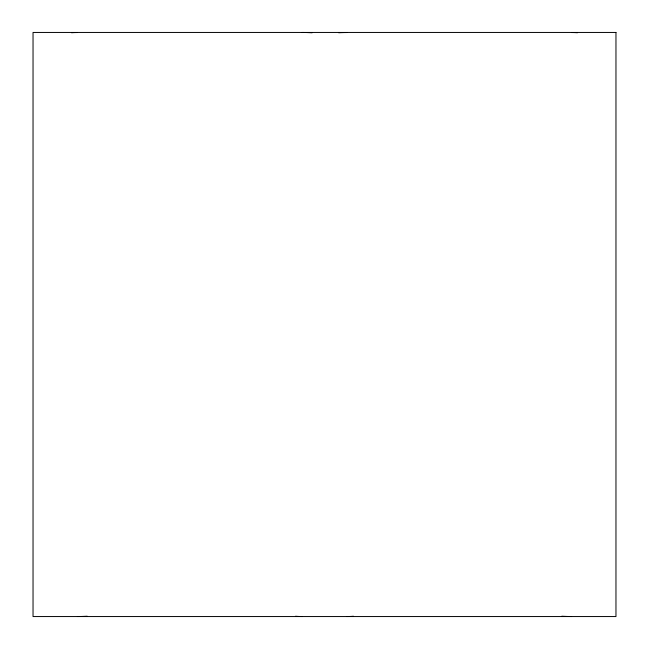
<?xml version="1.0" encoding="UTF-8"?>
<svg xmlns="http://www.w3.org/2000/svg" width="649" height="649" viewBox="0 0 649 649"><rect width="100%" height="100%" fill="white"/><g stroke="black" fill="none" stroke-linecap="round" stroke-linejoin="round"><path stroke-width="0.97" d="M87.201 616.209A31.76 3.221 -5.9 0 1 77.393 616.534M71.577 32.758A31.76 3.221 5.9 0 1 77.393 32.531M353.389 616.209A31.76 3.221 5.9 0 1 346.728 616.534M338.713 32.758A31.76 3.221 -5.9 0 1 346.728 32.531M571.607 616.534A31.76 3.221 5.9 0 1 561.799 616.209M571.607 32.531A31.76 3.221 -5.9 0 1 577.423 32.758M302.272 616.534A31.76 3.221 -5.9 0 1 295.611 616.209M302.272 32.458A31.76 3.221 5.9 0 1 312.08 32.783M615.966 32.45L33.034 32.45L33.034 616.55L615.966 616.55L615.966 32.45"/></g></svg>
